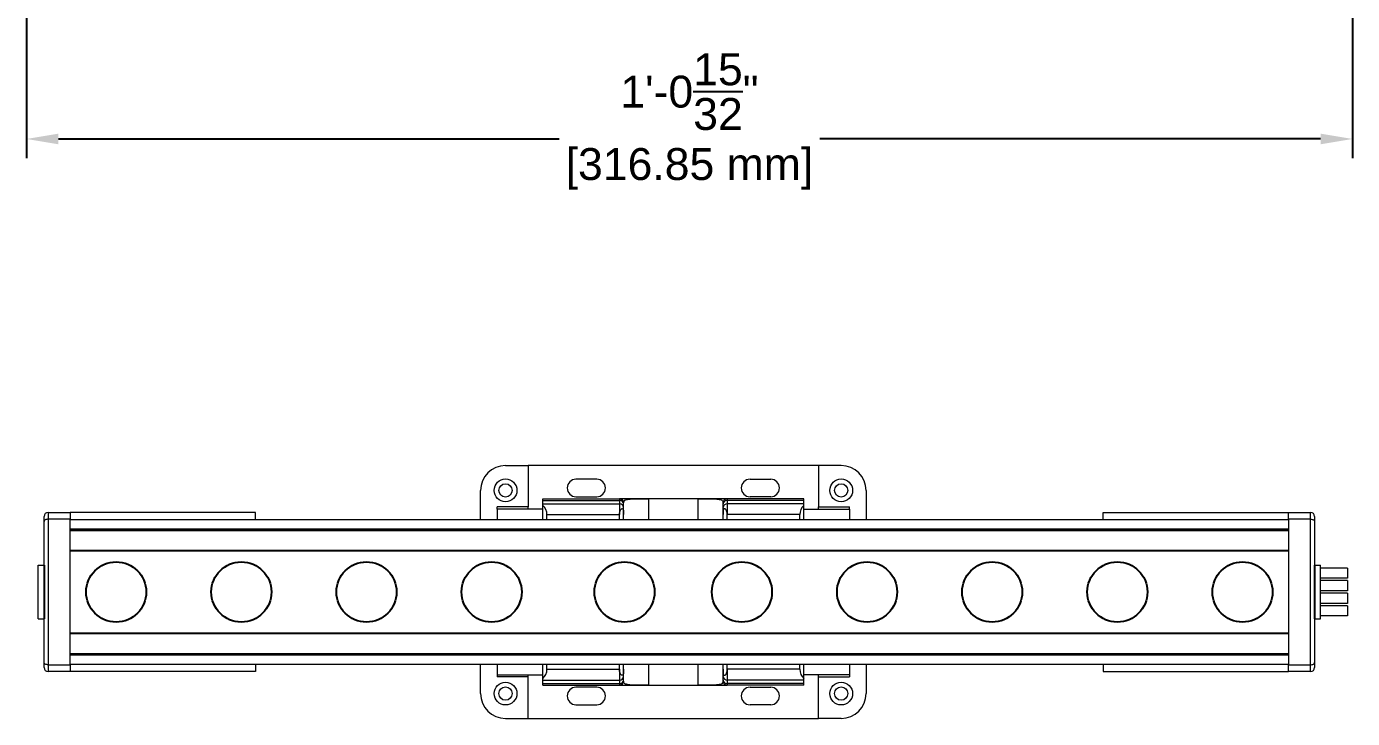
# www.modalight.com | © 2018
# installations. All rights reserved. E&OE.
# Model space of a CAD drawing. Header units: inches. Extents: x -0.8 to 21.1, y 0 to 14.4.
# Drawn here: x -0.78 to 11.7, y 0 to 6.5 of the extents above; entities that cross this region are included whole.
import ezdxf

# ---------------------------------------------------------------- set-up
doc = ezdxf.new("R2010")
doc.units = ezdxf.units.IN
doc.header["$MEASUREMENT"] = 0
doc.layers.add('DIMENSIONS', color=1, linetype='Continuous')
doc.styles.get("Standard").update_dxf_attribs({"font": 'Arial.ttf'})
doc.dimstyles.new('Big 1IN', dxfattribs={"dimtxt": 0.3, "dimasz": 0.3, "dimexe": 0.18, "dimexo": 0.0625, "dimgap": 0.09, "dimtad": 0, "dimtih": 1, "dimtoh": 1, "dimdec": 5, "dimzin": 0, "dimdsep": 46, "dimlunit": 4, "dimtxsty": 'Standard', "dimcen": 0.5, "dimadec": 0, "dimazin": 0, "dimtfac": 1, "dimtdec": 5, "dimtofl": 0, "dimtmove": 0, "dimatfit": 3, "dimfxl": 1, "dimtolj": 1, "dimtzin": 0, "dimarcsym": 0})

# ---------------------------------------------------------------- blocks, each defined once
blk = doc.blocks.new('*D18')
at = {"layer": 'Defpoints', "color": 0, "transparency": 16777216}
for p in [(-0.777, 7.629), (11.698, 7.629), (11.698, 5.448)]:
    blk.add_point(p, dxfattribs=at)
at = {"layer": 'DIMENSIONS', "color": 0, "lineweight": -2, "transparency": 16777216}
for p, q in [((-0.777, 7.566), (-0.777, 5.268)), ((11.698, 7.566), (11.698, 5.268)), ((-0.477, 5.448), (4.235, 5.448)), ((11.398, 5.448), (6.686, 5.448))]:
    blk.add_line(p, q, dxfattribs=at)
at = {"layer": 'DIMENSIONS', "color": 0, "transparency": 16777216}
for points in [[(-0.477, 5.498), (-0.477, 5.398), (-0.777, 5.448)], [(11.398, 5.498), (11.398, 5.398), (11.698, 5.448)]]:
    blk.add_solid(points, dxfattribs=at)
at = {"layer": 'DIMENSIONS', "color": 0, "transparency": 16777216, "char_height": 0.3, "attachment_point": 5}
for s, insert in [('\\A1;1\'-0{\\H1x;\\S15/32;}"', (5.46, 5.893)), ('\\A1;[316.85 mm]', (5.46, 5.167))]:
    blk.add_mtext(s, dxfattribs=dict(at, insert=insert))

msp = doc.modelspace()

# ---------------------------------------------------------------- linework, layer by layer
at = {"color": 7, "linetype": 'Continuous', "lineweight": 15}
for p, q in [((3.729744, 2.37801), (3.944155, 2.37801)), ((3.944155, 2.37801), (3.944155, 1.988172)), ((6.673019, 2.37801), (3.944155, 2.37801)), ((6.673019, 2.37801), (6.673019, 1.988172)), ((6.887429, 2.37801), (6.673019, 2.37801)), ((4.587387, 2.248619), (4.392468, 2.248619)), ((6.029786, 2.248619), (6.224705, 2.248619)), ((3.495841, 1.871221), (3.495841, 2.144107)), ((7.121332, 2.144107), (7.121332, 1.871221)), ((4.080598, 2.06614), (4.801798, 2.06614)), ((4.080598, 2.050471), (4.080598, 2.06614)), ((4.080598, 2.050471), (4.801798, 2.050471)), ((4.080598, 2.017302), (4.080598, 2.050471)), ((4.080598, 2.003189), (4.080598, 2.017302)), ((4.080598, 2.017302), (4.801798, 2.017302)), ((4.080598, 1.871221), (4.080598, 2.003189)), ((4.392468, 2.084888), (4.587387, 2.084888)), ((5.074684, 2.06614), (4.801798, 2.06614)), ((4.801798, 2.06614), (4.801798, 2.050471)), ((4.801798, 2.050471), (4.801798, 2.017302)), ((4.801798, 2.017302), (4.801798, 1.916019)), ((4.840781, 2.034378), (4.840781, 2.027156)), ((4.840781, 2.01671), (4.840781, 2.027156)), ((4.840781, 1.983541), (4.840781, 2.01671)), ((5.542489, 2.06614), (5.074684, 2.06614)), ((5.074684, 2.06614), (5.074684, 1.871221)), ((5.815376, 2.06614), (5.542489, 2.06614)), ((5.542489, 1.871221), (5.542489, 2.06614)), ((5.776392, 2.027156), (5.776392, 2.034378)), ((5.776392, 2.01671), (5.776392, 2.027156)), ((5.776392, 1.983541), (5.776392, 2.01671)), ((5.815376, 2.06614), (5.815376, 2.050471)), ((6.536575, 2.06614), (5.815376, 2.06614)), ((5.815376, 2.050471), (5.815376, 2.017302)), ((6.536575, 2.050471), (5.815376, 2.050471)), ((5.815376, 2.017302), (5.815376, 1.916019)), ((6.536575, 2.017302), (5.815376, 2.017302)), ((6.224705, 2.084888), (6.029786, 2.084888)), ((6.536575, 2.050471), (6.536575, 2.06614)), ((6.536575, 2.017302), (6.536575, 2.050471)), ((6.536575, 2.003189), (6.536575, 2.017302)), ((6.536575, 1.871221), (6.536575, 2.003189)), ((-0.611154, 1.852777), (-0.611154, 1.898561)), ((-0.57217, 1.937545), (-0.57217, 1.873448)), ((-0.57217, 1.937545), (-0.365556, 1.937545)), ((-0.57217, 1.873448), (-0.57217, 0.504666)), ((-0.365556, 1.873448), (-0.57217, 1.873448)), ((-0.365556, 1.937545), (-0.365556, 1.873448)), ((1.377018, 1.937545), (-0.365556, 1.937545)), ((-0.365556, 0.504666), (-0.365556, 1.873448)), ((-0.365556, 1.871221), (11.095696, 1.871221)), ((1.377018, 1.871221), (1.377018, 1.937545)), ((3.944155, 1.988172), (3.651776, 1.988172)), ((3.651776, 1.96868), (3.651776, 1.988172)), ((3.651776, 1.96868), (3.651776, 1.871221)), ((4.080598, 1.96868), (3.651776, 1.96868)), ((3.944155, 1.96868), (3.944155, 1.988172)), ((4.119582, 1.916019), (4.801798, 1.916019)), ((4.119582, 1.871221), (4.119582, 1.916019)), ((4.801798, 1.871221), (4.801798, 1.916019)), ((4.840781, 1.916019), (4.840781, 1.983541)), ((4.840781, 1.871221), (4.840781, 1.916019)), ((5.776392, 1.916019), (5.776392, 1.983541)), ((5.776392, 1.871221), (5.776392, 1.916019)), ((5.815376, 1.871221), (5.815376, 1.916019)), ((6.497592, 1.916019), (5.815376, 1.916019)), ((6.497592, 1.871221), (6.497592, 1.916019)), ((6.536575, 1.96868), (6.965397, 1.96868)), ((6.673019, 1.988172), (6.965397, 1.988172)), ((6.673019, 1.96868), (6.673019, 1.988172)), ((6.965397, 1.96868), (6.965397, 1.988172)), ((6.965397, 1.96868), (6.965397, 1.871221)), ((9.353121, 1.871221), (9.353121, 1.937493)), ((9.353121, 1.937493), (11.095696, 1.937493)), ((11.095696, 1.937493), (11.30231, 1.937493)), ((11.095696, 1.873396), (11.095696, 1.937493)), ((11.30231, 1.873396), (11.095696, 1.873396)), ((11.095696, 1.873396), (11.095696, 0.504614)), ((11.30231, 1.873396), (11.30231, 1.937493)), ((11.30231, 0.504614), (11.30231, 1.873396)), ((11.341294, 1.89851), (11.341294, 1.852726)), ((-0.611154, 0.525336), (-0.611154, 1.852777)), ((11.095696, 1.773762), (-0.365556, 1.773762)), ((-0.365556, 1.77374), (11.095696, 1.77374)), ((11.341294, 1.852726), (11.341294, 0.525284)), ((-0.667472, 1.238335), (-0.667472, 1.44108)), ((-0.667472, 1.44108), (-0.611154, 1.44108)), ((11.341294, 1.442358), (11.397594, 1.442358)), ((11.397594, 1.200265), (11.397594, 1.442358)), ((11.650947, 1.414208), (11.397594, 1.414208)), ((11.650947, 1.414208), (11.650947, 1.318497)), ((11.650947, 1.318497), (11.397594, 1.318497)), ((11.650947, 1.295976), (11.397594, 1.295976)), ((11.650947, 1.295976), (11.650947, 1.200265)), ((-0.667472, 1.139778), (-0.667472, 1.238335)), ((-0.667472, 0.937034), (-0.667472, 1.139778)), ((11.397594, 0.935652), (11.397594, 1.200265)), ((11.650947, 1.200265), (11.397594, 1.200265)), ((11.650947, 1.177745), (11.397594, 1.177745)), ((11.650947, 1.177745), (11.650947, 1.082034)), ((11.650947, 1.082034), (11.397594, 1.082034)), ((11.650947, 1.059514), (11.397594, 1.059514)), ((11.650947, 1.059514), (11.650947, 0.963802)), ((-0.667472, 0.937034), (-0.611154, 0.937034)), ((11.341294, 0.935652), (11.397594, 0.935652)), ((11.650947, 0.963802), (11.397594, 0.963802)), ((-0.611154, 0.479552), (-0.611154, 0.525336)), ((-0.57217, 0.504666), (-0.365556, 0.504666)), ((-0.57217, 0.504666), (-0.57217, 0.440568)), ((-0.365556, 0.60427), (11.095696, 0.60427)), ((-0.365556, 0.604248), (11.095696, 0.604248)), ((11.095696, 0.506789), (-0.365556, 0.506789)), ((-0.365556, 0.504666), (-0.365556, 0.440568)), ((1.377018, 0.506789), (1.377018, 0.440568)), ((3.495841, 0.233903), (3.495841, 0.506789)), ((3.651776, 0.506789), (3.651776, 0.40933)), ((4.080598, 0.374821), (4.080598, 0.506789)), ((4.119582, 0.461991), (4.119582, 0.506789)), ((4.801798, 0.461991), (4.801798, 0.506789)), ((4.840781, 0.461991), (4.840781, 0.506789)), ((5.074684, 0.506789), (5.074684, 0.31187)), ((5.542489, 0.31187), (5.542489, 0.506789)), ((5.776392, 0.461991), (5.776392, 0.506789)), ((5.815376, 0.461991), (5.815376, 0.506789)), ((6.497592, 0.461991), (6.497592, 0.506789)), ((6.536575, 0.374821), (6.536575, 0.506789)), ((6.965397, 0.506789), (6.965397, 0.40933)), ((7.121332, 0.506789), (7.121332, 0.233903)), ((9.353121, 0.506789), (9.353121, 0.440517)), ((11.095696, 0.504614), (11.30231, 0.504614)), ((11.095696, 0.440517), (11.095696, 0.504614)), ((11.30231, 0.440517), (11.30231, 0.504614)), ((11.341294, 0.525284), (11.341294, 0.4795)), ((-0.365556, 0.440568), (-0.57217, 0.440568)), ((1.377018, 0.440568), (-0.365556, 0.440568)), ((3.651776, 0.40933), (3.651776, 0.389838)), ((3.651776, 0.40933), (4.080598, 0.40933)), ((3.944155, 0.389838), (3.651776, 0.389838)), ((3.944155, 0.389838), (3.944155, 0.40933)), ((3.944155, 0), (3.944155, 0.389838)), ((4.080598, 0.360708), (4.080598, 0.374821)), ((4.119582, 0.461991), (4.801798, 0.461991)), ((4.801798, 0.461991), (4.801798, 0.360708)), ((4.840781, 0.394469), (4.840781, 0.461991)), ((4.840781, 0.3613), (4.840781, 0.394469)), ((5.776392, 0.394469), (5.776392, 0.461991)), ((5.776392, 0.3613), (5.776392, 0.394469)), ((5.815376, 0.461991), (5.815376, 0.360708)), ((6.497592, 0.461991), (5.815376, 0.461991)), ((6.965397, 0.40933), (6.536575, 0.40933)), ((6.536575, 0.360708), (6.536575, 0.374821)), ((6.673019, 0.389838), (6.673019, 0.40933)), ((6.673019, 0), (6.673019, 0.389838)), ((6.673019, 0.389838), (6.965397, 0.389838)), ((6.965397, 0.40933), (6.965397, 0.389838)), ((9.353121, 0.440517), (11.095696, 0.440517)), ((11.30231, 0.440517), (11.095696, 0.440517)), ((4.080598, 0.360708), (4.801798, 0.360708)), ((4.080598, 0.327539), (4.080598, 0.360708)), ((4.080598, 0.327539), (4.801798, 0.327539)), ((4.080598, 0.31187), (4.080598, 0.327539)), ((4.080598, 0.31187), (4.801798, 0.31187)), ((4.587387, 0.293123), (4.392468, 0.293123)), ((4.801798, 0.360708), (4.801798, 0.327539)), ((4.801798, 0.327539), (4.801798, 0.31187)), ((4.801798, 0.31187), (5.074684, 0.31187)), ((4.840781, 0.350854), (4.840781, 0.3613)), ((4.840781, 0.350854), (4.840781, 0.343632)), ((5.074684, 0.31187), (5.542489, 0.31187)), ((5.542489, 0.31187), (5.815376, 0.31187)), ((5.776392, 0.350854), (5.776392, 0.3613)), ((5.776392, 0.343632), (5.776392, 0.350854)), ((6.536575, 0.360708), (5.815376, 0.360708)), ((5.815376, 0.360708), (5.815376, 0.327539)), ((6.536575, 0.327539), (5.815376, 0.327539)), ((5.815376, 0.327539), (5.815376, 0.31187)), ((6.536575, 0.31187), (5.815376, 0.31187)), ((6.029786, 0.293123), (6.224705, 0.293123)), ((6.536575, 0.327539), (6.536575, 0.360708)), ((6.536575, 0.31187), (6.536575, 0.327539)), ((4.392468, 0.129391), (4.587387, 0.129391)), ((6.224705, 0.129391), (6.029786, 0.129391)), ((3.729744, 0), (3.944155, 0)), ((3.944155, 0), (6.673019, 0)), ((6.887429, 0), (6.673019, 0))]:
    msp.add_line(p, q, dxfattribs=at)
at = {"color": 8, "linetype": 'Continuous', "lineweight": 15}
for p, q in [((-0.365556, 1.784239), (11.095696, 1.784239)), ((-0.365556, 1.767589), (11.095696, 1.767589)), ((-0.365556, 0.610421), (11.095696, 0.610421)), ((11.095696, 0.593772), (-0.365556, 0.593772))]:
    msp.add_line(p, q, dxfattribs=at)
for p, q in [((-0.365556, 1.578894), (11.095696, 1.578894)), ((-0.611154, 1.44108), (-0.611154, 0.937034)), ((11.341294, 1.442358), (11.341294, 0.935652)), ((11.095696, 0.799219), (-0.365556, 0.799219))]:
    msp.add_line(p, q)
at = {"color": 7, "linetype": 'Continuous', "lineweight": 15, "flags": 128}
for points in [[(-0.57217, 1.873448), (-0.579776, 1.873051), (-0.587089, 1.871874), (-0.593829, 1.869964), (-0.599736, 1.867394), (-0.604584, 1.864261), (-0.608187, 1.860688), (-0.610405, 1.85681), (-0.611154, 1.852777)], [(11.30231, 1.873396), (11.309915, 1.872999), (11.317228, 1.871823), (11.323968, 1.869913), (11.329876, 1.867342), (11.334724, 1.86421), (11.338326, 1.860636), (11.340545, 1.856758), (11.341294, 1.852726)], [(-0.57217, 0.504666), (-0.579776, 0.505063), (-0.587089, 0.506239), (-0.593829, 0.508149), (-0.599736, 0.51072), (-0.604584, 0.513852), (-0.608187, 0.517426), (-0.610405, 0.521303), (-0.611154, 0.525336)], [(11.30231, 0.504614), (11.309915, 0.505011), (11.317228, 0.506187), (11.323968, 0.508098), (11.329876, 0.510668), (11.334724, 0.5138), (11.338326, 0.517374), (11.340545, 0.521252), (11.341294, 0.525284)]]:
    msp.add_lwpolyline(points, dxfattribs=at)
at = {"color": 7, "linetype": 'Continuous', "lineweight": 15}
for centre, radius in [((3.729744, 2.144107), 0.107205), ((6.887429, 2.144107), 0.107205), ((3.729744, 2.144107), 0.062374), ((6.887429, 2.144107), 0.062374), ((3.729744, 0.233903), 0.107205), ((3.729744, 0.233903), 0.062374), ((6.887429, 0.233903), 0.107205), ((6.887429, 0.233903), 0.062374)]:
    msp.add_circle(centre, radius, dxfattribs=at)
for centre in [(0.067163, 1.189057), (1.244473, 1.189057), (2.421783, 1.189057), (3.599093, 1.189057), (4.848523, 1.189057), (5.953713, 1.189057), (7.131023, 1.189057), (8.308333, 1.189057), (9.485643, 1.189057), (10.662953, 1.189057)]:
    msp.add_circle(centre, 0.282632)
for centre, radius, start, end in [((3.729744, 2.144107), 0.233903, 90, 180), ((6.887429, 2.144107), 0.233903, 0, 90), ((4.392468, 2.166753), 0.081866, 90, 270), ((4.587387, 2.166753), 0.081866, 270, 90), ((6.029786, 2.166753), 0.081866, 90, 270), ((6.224705, 2.166753), 0.081866, 270, 90), ((4.00263, 1.916019), 0.116951, 0, 48.1896851), ((4.801798, 2.027156), 0.038984, 0, 90), ((4.804234, 2.013897), 0.036655, 4.4019497, 93.811261), ((4.804234, 1.980728), 0.036655, 4.4019497, 93.811261), ((5.815376, 2.027156), 0.038984, 90, 180), ((5.812939, 2.013897), 0.036655, 86.188739, 175.5980503), ((5.812939, 1.980728), 0.036655, 86.188739, 175.5980503), ((6.614543, 1.916019), 0.116951, 131.8103149, 180), ((-0.57217, 1.898561), 0.038984, 90, 180), ((11.30231, 1.89851), 0.038984, 0, 90), ((-0.57217, 0.479552), 0.038984, 180, 270), ((4.00263, 0.461991), 0.116951, 311.8103149, 0), ((4.804234, 0.397282), 0.036655, 266.188739, 355.5980503), ((5.812939, 0.397282), 0.036655, 184.4019497, 273.811261), ((6.614543, 0.461991), 0.116951, 180, 228.1896851), ((11.30231, 0.4795), 0.038984, 270, 0), ((4.392468, 0.211257), 0.081866, 90, 270), ((4.587387, 0.211257), 0.081866, 270, 90), ((4.804234, 0.364113), 0.036655, 266.188739, 355.5980503), ((4.801798, 0.350854), 0.038984, 270, 0), ((5.812939, 0.364113), 0.036655, 184.4019497, 273.811261), ((5.815376, 0.350854), 0.038984, 180, 270), ((6.029786, 0.211257), 0.081866, 90, 270), ((6.224705, 0.211257), 0.081866, 270, 90), ((3.729744, 0.233903), 0.233903, 180, 270), ((6.887429, 0.233903), 0.233903, 270, 0)]:
    msp.add_arc(centre, radius, start, end, dxfattribs=at)
for points, knots in [([(4.840781, 2.034378), (4.843173, 2.040696), (4.847958, 2.053339), (4.886721, 2.062394), (4.944487, 2.06583), (5.010541, 2.066152), (5.055561, 2.066143), (5.074684, 2.06614)], [0, 0, 0, 0, 0.212529722, 0.42527149, 0.634170157, 0.844608322, 1, 1, 1, 1]), ([(5.542489, 2.06614), (5.568768, 2.066158), (5.621329, 2.066195), (5.691321, 2.065328), (5.743855, 2.060403), (5.772231, 2.050071), (5.775161, 2.039019), (5.776392, 2.034378)], [0, 0, 0, 0, 0.212996697, 0.426009966, 0.638348243, 0.848105904, 1, 1, 1, 1]), ([(4.801798, 1.916019), (4.802374, 1.925071), (4.80334, 1.940242), (4.809837, 1.957589), (4.816338, 1.967099), (4.822076, 1.971523), (4.826818, 1.972768), (4.83081, 1.971894), (4.834056, 1.969289), (4.837019, 1.964558), (4.840961, 1.951095), (4.840736, 1.933971), (4.840771, 1.920088), (4.840781, 1.916019)], [0, 0, 0, 0, 0.195255274, 0.327245135, 0.417000056, 0.478894624, 0.524733579, 0.562575068, 0.600515227, 0.636839502, 0.697853723, 0.911447161, 1, 1, 1, 1]), ([(5.815376, 1.916019), (5.814799, 1.925071), (5.813833, 1.940242), (5.807336, 1.957589), (5.800835, 1.967099), (5.795097, 1.971523), (5.790355, 1.972768), (5.786363, 1.971894), (5.783117, 1.969289), (5.780154, 1.964558), (5.776212, 1.951095), (5.776438, 1.933971), (5.776402, 1.920088), (5.776392, 1.916019)], [0, 0, 0, 0, 0.195255274, 0.327245135, 0.417000056, 0.478894624, 0.524733579, 0.562575068, 0.600515227, 0.636839502, 0.697853723, 0.911447161, 1, 1, 1, 1]), ([(4.840781, 0.461991), (4.840869, 0.452475), (4.840988, 0.439623), (4.839667, 0.423533), (4.837768, 0.415218), (4.834676, 0.409403), (4.831303, 0.406349), (4.827519, 0.405312), (4.823105, 0.406047), (4.817459, 0.409714), (4.810595, 0.418809), (4.8041, 0.43551), (4.801896, 0.451306), (4.801808, 0.460877), (4.801798, 0.461991)], [0, 0, 0, 0, 0.206108453, 0.278373652, 0.351164178, 0.392378166, 0.433903113, 0.470872918, 0.508396073, 0.568595486, 0.658083199, 0.792270216, 0.975829548, 1, 1, 1, 1]), ([(5.776392, 0.461991), (5.776304, 0.452475), (5.776185, 0.439623), (5.777506, 0.423533), (5.779405, 0.415218), (5.782497, 0.409403), (5.78587, 0.406349), (5.789654, 0.405312), (5.794068, 0.406047), (5.799714, 0.409714), (5.806578, 0.418809), (5.813074, 0.43551), (5.815277, 0.451306), (5.815365, 0.460877), (5.815376, 0.461991)], [0, 0, 0, 0, 0.206108453, 0.278373652, 0.351164178, 0.392378166, 0.433903113, 0.470872918, 0.508396073, 0.568595486, 0.658083199, 0.792270216, 0.975829548, 1, 1, 1, 1]), ([(5.074684, 0.31187), (5.048405, 0.311852), (4.995844, 0.311815), (4.925852, 0.312682), (4.873318, 0.317607), (4.844942, 0.32794), (4.842012, 0.338991), (4.840781, 0.343632)], [0, 0, 0, 0, 0.212996697, 0.426009966, 0.638348243, 0.848105904, 1, 1, 1, 1]), ([(5.776392, 0.343632), (5.774001, 0.337314), (5.769216, 0.324671), (5.730452, 0.315616), (5.672687, 0.31218), (5.606632, 0.311858), (5.561612, 0.311867), (5.542489, 0.31187)], [0, 0, 0, 0, 0.212529722, 0.42527149, 0.634170157, 0.844608322, 1, 1, 1, 1])]:
    msp.add_open_spline(points, degree=3, knots=knots, dxfattribs=at)

# ---------------------------------------------------------------- dimensions: what is measured, and where the dimension line sits
at = {"layer": 'DIMENSIONS'}
dim = msp.add_linear_dim(base=(11.697628, 5.448028), p1=(-0.776639, 7.628985), p2=(11.697628, 7.628985), dimstyle='Big 1IN', override={"dimpost": '\\X'}, dxfattribs=at)
dim.commit()
dim.dimension.update_dxf_attribs({"geometry": '*D18', "text_midpoint": (5.460495, 5.448028), "dimtype": 160})

doc.saveas('drawing.dxf')
